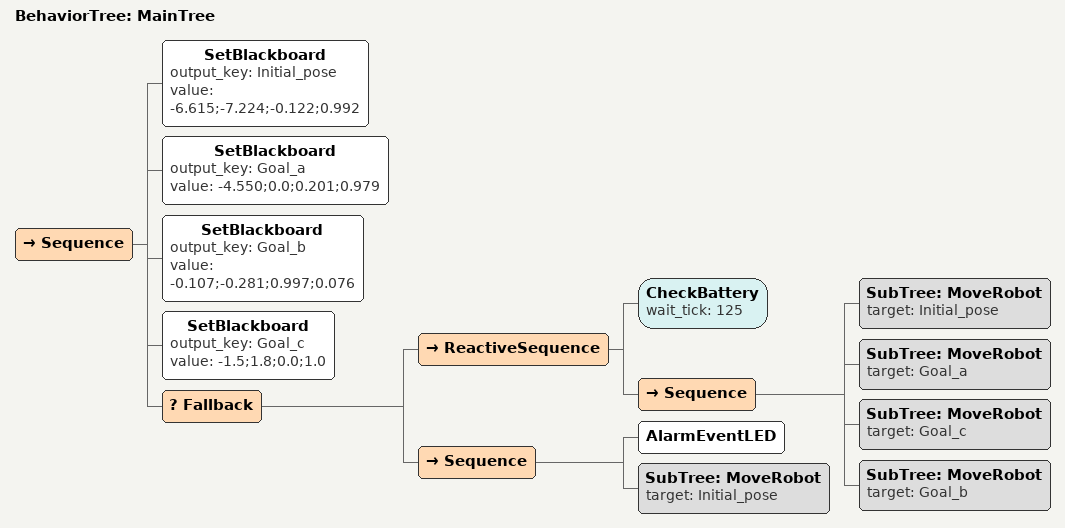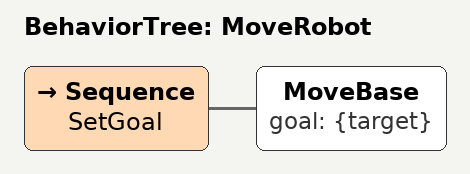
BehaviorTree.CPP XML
<root main_tree_to_execute = "MainTree">
    <BehaviorTree ID="MainTree">
        <Sequence>
            <SetBlackboard output_key="Initial_pose" value="-6.615;-7.224;-0.122;0.992" />
            <SetBlackboard output_key="Goal_a" value="-4.550;0.0;0.201;0.979" />
            <SetBlackboard output_key="Goal_b" value="-0.107;-0.281;0.997;0.076" />
            <SetBlackboard output_key="Goal_c" value="-1.5;1.8;0.0;1.0" />
            <Fallback>
                <ReactiveSequence>
                    <CheckBattery wait_tick="125" />
                    <Sequence>
                        <SubTree ID="MoveRobot" target="Initial_pose" />
                        <SubTree ID="MoveRobot" target="Goal_a" />
                        <SubTree ID="MoveRobot" target="Goal_c" />
                        <SubTree ID="MoveRobot" target="Goal_b" />
                    </Sequence>
                </ReactiveSequence>
                <Sequence>
                    <AlarmEventLED />
                    <SubTree ID="MoveRobot" target="Initial_pose" />
                </Sequence>
            </Fallback>
        </Sequence>
    </BehaviorTree>

    <BehaviorTree ID="MoveRobot">
        <Sequence name="SetGoal">
            <MoveBase goal="{target}" />
        </Sequence>
    </BehaviorTree>
</root>
